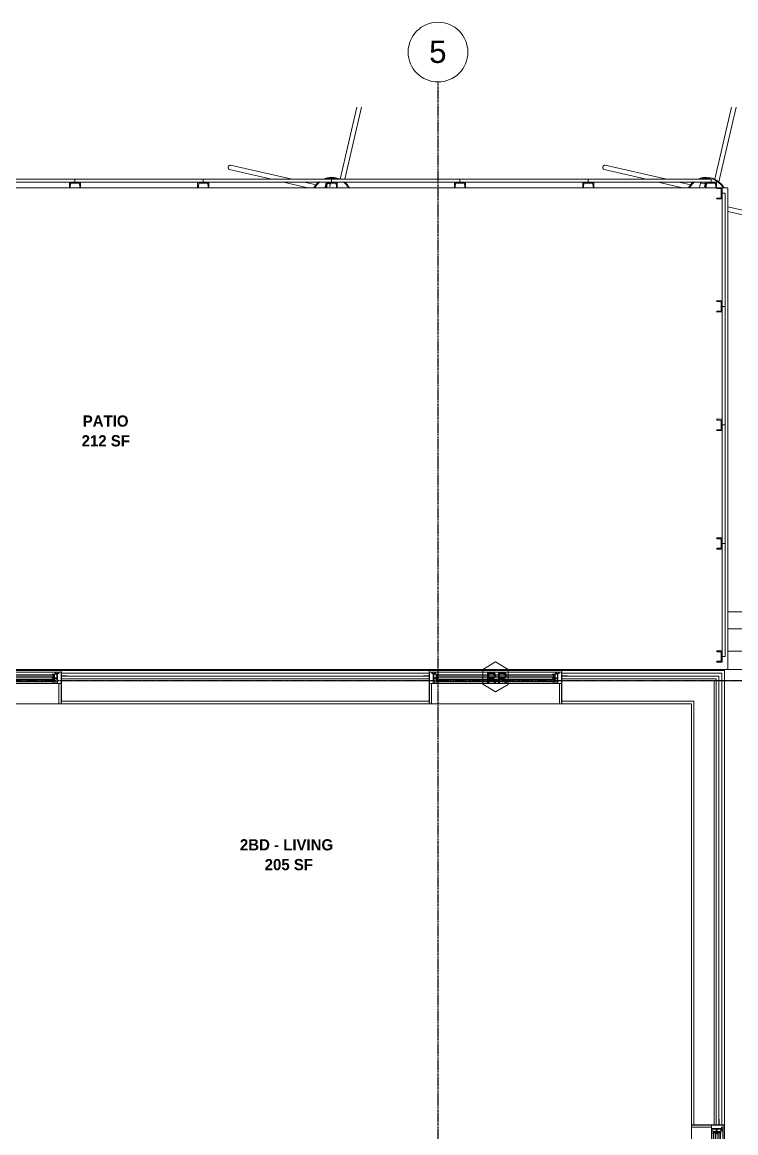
# Model space of a CAD drawing. Header units: inches. Extents: x -4058 to -1781, y 9814 to 12264.
# Drawn here: x -2284.7 to -2093.6, y 11966.2 to 12263.5 of the extents above; entities that cross this region are included whole.
import ezdxf

# ---------------------------------------------------------------- set-up
doc = ezdxf.new("R2010")
doc.units = ezdxf.units.IN
doc.header["$MEASUREMENT"] = 0
doc.linetypes.add('Dash', pattern=[0.25, 0.125, -0.125])
doc.linetypes.add('Grid Line 1_2_', pattern=[0.875, 0.5, -0.125, 0.125, -0.125])
for name, color, linetype, lineweight in [('0-1', 7, 'Continuous', 5), ('0-2', 7, 'Continuous', 9), ('0-3', 165, 'Continuous', 5), ('A-AREA-IDEN', 2, 'Continuous', 9), ('A-DETL-GENF-HDLN-1', 7, 'Dash', 9), ('A-DETL-GENF-HDLN-2', 1, 'Continuous', 18), ('A-FLOR-1', 7, 'Continuous', 9), ('A-GLAZ', 151, 'Continuous', 18), ('A-GLAZ-1', 10, 'Continuous', 30), ('A-GLAZ-2', 7, 'Continuous', 9), ('A-GLAZ-CURT-1', 7, 'Continuous', 9), ('A-GLAZ-CWMG-1', 7, 'Continuous', 9), ('A-GLAZ-IDEN', 152, 'Continuous', 9), ('A-WALL-1', 7, 'Continuous', 9), ('A-WALL-2', 250, 'Continuous', 18), ('S-FNDN-1', 7, 'Continuous', 9), ('S-GRID-1', 1, 'Grid Line 1_2_', 30), ('S-GRID-IDEN', 1, 'Continuous', 9), ('S-GRID-IDEN-1', 147, 'Continuous', 9)]:
    doc.layers.add(name, color=color, linetype=linetype, lineweight=lineweight)
doc.styles.add('Arial_1', font='arial.ttf', dxfattribs={"height": 6})
doc.styles.add('Century Gothic_B_1', font='GOTHICB.TTF', dxfattribs={"height": 3})

# ---------------------------------------------------------------- blocks, each defined once
blk = doc.blocks.new('Window-Double_Hung-Marvin-Essential - 2-WIDE _TEMP ALL LOW_ ESDH3066-3454284-UNIT PLANS - 1ST FLOOR')
at = {"layer": 'A-DETL-GENF-HDLN-1'}
blk.add_line((16.1, -3.97), (-16.5, -3.97), dxfattribs=at)
at = {"layer": 'A-DETL-GENF-HDLN-2'}
for p, q in [((-17.13, 4.44), (-17.75, 4.44)), ((-17.13, -0.91), (-17.13, 4.44)), ((17.12, 4.44), (17.75, 4.44)), ((17.12, 4.44), (17.12, -0.91)), ((-19.25, -2.98), (-19.25, -2.94)), ((-19.25, -2.94), (-17.9, -2.94)), ((-17.9, -2.94), (-17.9, -2.83)), ((-17.9, -2.83), (-17.75, -2.83)), ((-16.72, -0.94), (-17.75, -0.94)), ((-17.75, -4.03), (-17.75, -0.94)), ((-16.72, -3.52), (-16.72, -0.94)), ((-16.56, -1.28), (-15.34, -1.28)), ((-16.56, -1.28), (-16.56, -2.22)), ((-15.34, -2.22), (-16.56, -2.22)), ((-16.56, -2.5), (-15.34, -2.5)), ((-16.56, -2.5), (-16.56, -3.44)), ((-15.28, -1.4), (-15.94, -1.4)), ((-15.94, -1.4), (-15.94, -2.12)), ((-15.94, -2.12), (-15.28, -2.12)), ((-15.28, -2.62), (-15.94, -2.62)), ((-15.94, -2.62), (-15.94, -3.34)), ((-15.84, -1.41), (-15.84, -2.1)), ((-15.84, -2.63), (-15.84, -3.32)), ((-15.54, -1.54), (-15.54, -1.98)), ((-15.54, -2.76), (-15.54, -3.2)), ((-15.34, -1.28), (-15.28, -1.34)), ((-15.34, -2.22), (-15.28, -2.16)), ((-15.34, -2.5), (-15.28, -2.56)), ((-15.28, -1.34), (-15.28, -1.4)), ((-15.28, -2.12), (-15.28, -2.16)), ((-15.28, -2.56), (-15.28, -2.62)), ((15.34, -1.28), (15.28, -1.34)), ((15.28, -1.34), (15.28, -1.4)), ((15.28, -1.4), (15.94, -1.4)), ((15.28, -2.12), (15.28, -2.16)), ((15.94, -2.12), (15.28, -2.12)), ((15.34, -2.22), (15.28, -2.16)), ((15.34, -2.5), (15.28, -2.56)), ((15.28, -2.56), (15.28, -2.62)), ((15.28, -2.62), (15.94, -2.62)), ((16.56, -1.28), (15.34, -1.28)), ((15.34, -2.22), (16.56, -2.22)), ((16.56, -2.5), (15.34, -2.5)), ((15.54, -1.54), (15.54, -1.98)), ((15.54, -2.76), (15.54, -3.2)), ((15.84, -1.41), (15.84, -2.1)), ((15.84, -2.63), (15.84, -3.32)), ((15.94, -1.4), (15.94, -2.12)), ((15.94, -2.62), (15.94, -3.34)), ((16.56, -1.28), (16.56, -2.22)), ((16.56, -2.5), (16.56, -3.44)), ((16.72, -3.52), (16.72, -0.94)), ((16.72, -0.94), (17.75, -0.94)), ((17.75, -4.03), (17.75, -0.94)), ((17.9, -2.83), (17.75, -2.83)), ((17.9, -2.94), (17.9, -2.83)), ((19.25, -2.94), (17.9, -2.94)), ((19.25, -2.98), (19.25, -2.94)), ((-17.75, -2.98), (-19.25, -2.98)), ((-17.75, -4.03), (-17.16, -4.03)), ((-17.08, -3.62), (-17.16, -4.03)), ((-17.08, -3.62), (-16.19, -3.62)), ((-16.85, -4), (-16.85, -3.62)), ((-16.3, -4), (-16.85, -4)), ((-16.38, -3.52), (-16.72, -3.52)), ((-15.34, -3.44), (-16.56, -3.44)), ((-16.38, -3.62), (-16.38, -3.52)), ((-16.18, -3.76), (-16.3, -3.76)), ((-16.3, -3.76), (-16.3, -4)), ((-16.19, -3.62), (-16.19, -3.72)), ((-16.19, -3.72), (-16.1, -3.72)), ((-16.18, -3.97), (-16.18, -3.76)), ((-16.18, -3.97), (-16.1, -3.97)), ((-16.1, -3.72), (-16.1, -3.97)), ((-15.94, -3.34), (-15.28, -3.34)), ((-15.34, -3.44), (-15.28, -3.38)), ((-15.28, -3.34), (-15.28, -3.38)), ((15.28, -3.34), (15.28, -3.38)), ((15.94, -3.34), (15.28, -3.34)), ((15.34, -3.44), (15.28, -3.38)), ((15.34, -3.44), (16.56, -3.44)), ((16.19, -3.72), (16.1, -3.72)), ((16.1, -3.72), (16.1, -3.97)), ((16.18, -3.97), (16.1, -3.97)), ((16.18, -3.97), (16.18, -3.76)), ((16.18, -3.76), (16.3, -3.76)), ((17.08, -3.62), (16.19, -3.62)), ((16.19, -3.62), (16.19, -3.72)), ((16.3, -3.76), (16.3, -4)), ((16.3, -4), (16.85, -4)), ((16.38, -3.62), (16.38, -3.52)), ((16.38, -3.52), (16.72, -3.52)), ((16.85, -4), (16.85, -3.62)), ((17.08, -3.62), (17.16, -4.03)), ((17.75, -4.03), (17.16, -4.03)), ((17.75, -2.98), (19.25, -2.98))]:
    blk.add_line(p, q, dxfattribs=at)
at = {"layer": 'A-GLAZ'}
for p, q in [((15.84, -1.41), (-15.84, -1.41)), ((15.84, -1.54), (-15.84, -1.54)), ((15.84, -1.98), (-15.84, -1.98)), ((15.84, -2.1), (-15.84, -2.1)), ((15.84, -2.63), (-15.84, -2.63)), ((15.84, -2.76), (-15.84, -2.76)), ((15.84, -3.2), (-15.84, -3.2)), ((15.84, -3.32), (-15.84, -3.32))]:
    blk.add_line(p, q, dxfattribs=at)
at = {"layer": 'A-GLAZ-1'}
for p, q in [((-17.75, -0.91), (-17.75, 4.44)), ((17.75, 4.44), (17.75, -0.91)), ((-17.75, -4.03), (-17.75, -0.94)), ((17.75, -0.94), (17.75, -4.03))]:
    blk.add_line(p, q, dxfattribs=at)
at = {"layer": 'A-GLAZ-2'}
for p, q in [((-17.75, 4.44), (17.75, 4.44)), ((-17.75, -0.94), (17.75, -0.94)), ((17.75, -4.03), (-17.75, -4.03))]:
    blk.add_line(p, q, dxfattribs=at)
blk = doc.blocks.new('Basic Wall _ 3_ XPS - ___-2578962-UNIT PLANS - 1ST FLOOR')
at = {"layer": 'S-FNDN-1'}
for p, q in [((-2095.7, 12105.69), (-1999.32, 12105.69)), ((-2095.7, 12101.1), (-1999.32, 12101.1)), ((-2095.7, 12095.13), (-1999.32, 12095.13))]:
    blk.add_line(p, q, dxfattribs=at)
blk = doc.blocks.new('Window-Double_Hung-Marvin-Essential - 1-WIDE _TEMP LOWER_ ESDH3066-3454275-UNIT PLANS - 1ST FLOOR')
at = {"layer": 'A-DETL-GENF-HDLN-1'}
blk.add_line((16.1, 3.97), (-16.5, 3.97), dxfattribs=at)
at = {"layer": 'A-DETL-GENF-HDLN-2'}
for p, q in [((-19.25, 2.98), (-19.25, 2.94)), ((-17.75, 2.98), (-19.25, 2.98)), ((-17.75, 4.03), (-17.16, 4.03)), ((-17.75, 4.03), (-17.75, 0.94)), ((-17.08, 3.62), (-17.16, 4.03)), ((-17.08, 3.62), (-16.19, 3.62)), ((-16.85, 4), (-16.85, 3.62)), ((-16.3, 4), (-16.85, 4)), ((-16.38, 3.52), (-16.72, 3.52)), ((-16.72, 3.52), (-16.72, 0.94)), ((-15.34, 3.44), (-16.56, 3.44)), ((-16.56, 2.5), (-16.56, 3.44)), ((-16.38, 3.62), (-16.38, 3.52)), ((-16.3, 3.76), (-16.3, 4)), ((-16.18, 3.76), (-16.3, 3.76)), ((-16.19, 3.72), (-16.1, 3.72)), ((-16.19, 3.62), (-16.19, 3.72)), ((-16.18, 3.97), (-16.1, 3.97)), ((-16.18, 3.97), (-16.18, 3.76)), ((-16.1, 3.72), (-16.1, 3.97)), ((-15.94, 2.62), (-15.94, 3.34)), ((-15.94, 3.34), (-15.28, 3.34)), ((-15.84, 2.63), (-15.84, 3.32)), ((-15.54, 2.76), (-15.54, 3.2)), ((-15.34, 3.44), (-15.28, 3.38)), ((-15.28, 3.34), (-15.28, 3.38)), ((15.34, 3.44), (15.28, 3.38)), ((15.28, 3.34), (15.28, 3.38)), ((15.94, 3.34), (15.28, 3.34)), ((15.34, 3.44), (16.56, 3.44)), ((15.54, 2.76), (15.54, 3.2)), ((15.84, 2.63), (15.84, 3.32)), ((15.94, 2.62), (15.94, 3.34)), ((16.18, 3.97), (16.1, 3.97)), ((16.1, 3.72), (16.1, 3.97)), ((16.19, 3.72), (16.1, 3.72)), ((16.18, 3.97), (16.18, 3.76)), ((16.18, 3.76), (16.3, 3.76)), ((16.19, 3.62), (16.19, 3.72)), ((17.08, 3.62), (16.19, 3.62)), ((16.3, 3.76), (16.3, 4)), ((16.3, 4), (16.85, 4)), ((16.38, 3.62), (16.38, 3.52)), ((16.38, 3.52), (16.72, 3.52)), ((16.56, 2.5), (16.56, 3.44)), ((16.72, 3.52), (16.72, 0.94)), ((16.85, 4), (16.85, 3.62)), ((17.08, 3.62), (17.16, 4.03)), ((17.75, 4.03), (17.16, 4.03)), ((17.75, 4.03), (17.75, 0.94)), ((17.75, 2.98), (19.25, 2.98)), ((19.25, 2.98), (19.25, 2.94)), ((-19.25, 2.94), (-17.9, 2.94)), ((-17.9, 2.94), (-17.9, 2.83)), ((-17.9, 2.83), (-17.75, 2.83)), ((-16.72, 0.94), (-17.75, 0.94)), ((-17.13, 0.91), (-17.13, -4.44)), ((-16.56, 2.5), (-15.34, 2.5)), ((-15.34, 2.22), (-16.56, 2.22)), ((-16.56, 1.28), (-16.56, 2.22)), ((-16.56, 1.28), (-15.34, 1.28)), ((-15.28, 2.62), (-15.94, 2.62)), ((-15.94, 1.4), (-15.94, 2.12)), ((-15.94, 2.12), (-15.28, 2.12)), ((-15.28, 1.4), (-15.94, 1.4)), ((-15.84, 1.41), (-15.84, 2.1)), ((-15.54, 1.54), (-15.54, 1.98)), ((-15.34, 2.5), (-15.28, 2.56)), ((-15.34, 2.22), (-15.28, 2.16)), ((-15.34, 1.28), (-15.28, 1.34)), ((-15.28, 2.56), (-15.28, 2.62)), ((-15.28, 2.12), (-15.28, 2.16)), ((-15.28, 1.34), (-15.28, 1.4)), ((15.28, 2.56), (15.28, 2.62)), ((15.28, 2.62), (15.94, 2.62)), ((15.34, 2.5), (15.28, 2.56)), ((15.34, 2.22), (15.28, 2.16)), ((15.28, 2.12), (15.28, 2.16)), ((15.94, 2.12), (15.28, 2.12)), ((15.28, 1.34), (15.28, 1.4)), ((15.28, 1.4), (15.94, 1.4)), ((15.34, 1.28), (15.28, 1.34)), ((16.56, 2.5), (15.34, 2.5)), ((15.34, 2.22), (16.56, 2.22)), ((16.56, 1.28), (15.34, 1.28)), ((15.54, 1.54), (15.54, 1.98)), ((15.84, 1.41), (15.84, 2.1)), ((15.94, 1.4), (15.94, 2.12)), ((16.56, 1.28), (16.56, 2.22)), ((16.72, 0.94), (17.75, 0.94)), ((17.12, -4.44), (17.12, 0.91)), ((17.9, 2.83), (17.75, 2.83)), ((17.9, 2.94), (17.9, 2.83)), ((19.25, 2.94), (17.9, 2.94)), ((-17.13, -4.44), (-17.75, -4.44)), ((17.12, -4.44), (17.75, -4.44))]:
    blk.add_line(p, q, dxfattribs=at)
at = {"layer": 'A-GLAZ'}
for p, q in [((15.84, 3.32), (-15.84, 3.32)), ((15.84, 3.2), (-15.84, 3.2)), ((15.84, 2.76), (-15.84, 2.76)), ((15.84, 2.63), (-15.84, 2.63)), ((15.84, 2.1), (-15.84, 2.1)), ((15.84, 1.98), (-15.84, 1.98)), ((15.84, 1.54), (-15.84, 1.54)), ((15.84, 1.41), (-15.84, 1.41))]:
    blk.add_line(p, q, dxfattribs=at)
at = {"layer": 'A-GLAZ-1'}
for p, q in [((-17.75, 4.03), (-17.75, 0.94)), ((17.75, 0.94), (17.75, 4.03)), ((-17.75, 0.91), (-17.75, -4.44)), ((17.75, -4.44), (17.75, 0.91))]:
    blk.add_line(p, q, dxfattribs=at)
at = {"layer": 'A-GLAZ-2'}
for p, q in [((17.75, 4.03), (-17.75, 4.03)), ((-17.75, 0.94), (17.75, 0.94)), ((-17.75, -4.44), (17.75, -4.44))]:
    blk.add_line(p, q, dxfattribs=at)
blk = doc.blocks.new('Horizontal_Siding - Horizontal_Siding-2852189-UNIT PLANS - 1ST FLOOR')
at = {"layer": 'A-GLAZ-CURT-1'}
for p, q in [((-16.44, 2.25), (16.44, 2.25)), ((-16.44, 1.5), (-16.44, 2.25)), ((14.94, 1.5), (-14.94, 1.5)), ((16.44, 2.25), (16.44, 1.5))]:
    blk.add_line(p, q, dxfattribs=at)
blk = doc.blocks.new('Horizontal_Siding - Horizontal_Siding-2852190-UNIT PLANS - 1ST FLOOR')
at = {"layer": 'A-GLAZ-CURT-1'}
for p, q in [((-17.19, 2.25), (17.19, 2.25)), ((-17.19, 1.5), (-17.19, 2.25)), ((15.69, 1.5), (-15.69, 1.5)), ((17.19, 2.25), (17.19, 1.5))]:
    blk.add_line(p, q, dxfattribs=at)
blk = doc.blocks.new('Rectangular Mullion - RAILING POST-2666422-UNIT PLANS - 1ST FLOOR')
at = {"layer": 'A-GLAZ-CWMG-1'}
for p, q in [((-1.5, -1.5), (-1.5, 0)), ((1.5, 0), (1.5, -1.5)), ((1.5, -1.5), (-1.5, -1.5)), ((-1.29, -0.21), (-1.22, -1.18)), ((-1.22, -1.18), (1.22, -1.18)), ((1.22, -1.18), (1.29, -0.21))]:
    blk.add_line(p, q, dxfattribs=at)
for centre, radius, start, end in [((-1.5, -0.21), 0.211, 359.472, 90), ((1.5, -0.21), 0.21, 90, 180.528)]:
    blk.add_arc(centre, radius, start, end, dxfattribs=at)
blk = doc.blocks.new('Rectangular Mullion - RAILING POST-2680134-UNIT PLANS - 1ST FLOOR')
at = {"layer": 'A-GLAZ-CWMG-1'}
for p, q in [((-3, -1.5), (-3, 0)), ((0, 0), (0, -1.5)), ((0, -1.5), (-3, -1.5)), ((-2.79, -0.21), (-2.72, -1.18)), ((-2.72, -1.18), (-0.28, -1.18)), ((-0.28, -1.18), (-0.21, -0.21))]:
    blk.add_line(p, q, dxfattribs=at)
for centre, start, end in [((-3, -0.21), 359.472, 90), ((0, -0.21), 90, 180.528)]:
    blk.add_arc(centre, 0.21, start, end, dxfattribs=at)
blk = doc.blocks.new('Horizontal_Siding - Horizontal_Siding-2852019-UNIT PLANS - 1ST FLOOR')
at = {"layer": 'A-GLAZ-CURT-1'}
for p, q in [((-15.13, 2.25), (15.13, 2.25)), ((-15.13, 1.5), (-15.13, 2.25)), ((13.63, 1.5), (-13.63, 1.5)), ((15.13, 2.25), (15.13, 1.5))]:
    blk.add_line(p, q, dxfattribs=at)
blk = doc.blocks.new('Horizontal_Siding - Horizontal_Siding-2852020-UNIT PLANS - 1ST FLOOR')
at = {"layer": 'A-GLAZ-CURT-1'}
for p, q in [((-15.87, 2.25), (15.87, 2.25)), ((-15.87, 1.5), (-15.87, 2.25)), ((14.37, 1.5), (-14.37, 1.5)), ((15.87, 2.25), (15.87, 1.5))]:
    blk.add_line(p, q, dxfattribs=at)
blk = doc.blocks.new('Rectangular Mullion - RAILING POST-2806288-UNIT PLANS - 1ST FLOOR')
at = {"layer": 'A-GLAZ-CWMG-1'}
for p, q in [((-3, 0), (-3, -1.5)), ((0, -1.5), (0, 0)), ((-3, -1.5), (0, -1.5)), ((-2.72, -1.18), (-2.79, -0.21)), ((-0.28, -1.18), (-2.72, -1.18)), ((-0.21, -0.21), (-0.28, -1.18))]:
    blk.add_line(p, q, dxfattribs=at)
for centre, radius, start, end in [((-3, -0.21), 0.211, 359.472, 90), ((0, -0.21), 0.21, 90, 180.528)]:
    blk.add_arc(centre, radius, start, end, dxfattribs=at)
blk = doc.blocks.new('Window-Double_Hung-Marvin-Essential - 1-WIDE _TEMP ALL_ ESDH3066-3454280-UNIT PLANS - 1ST FLOOR')
at = {"layer": 'A-DETL-GENF-HDLN-1'}
blk.add_line((16.1, -3.97), (-16.5, -3.97), dxfattribs=at)
at = {"layer": 'A-DETL-GENF-HDLN-2'}
for p, q in [((-17.13, 4.44), (-17.75, 4.44)), ((-17.13, -0.91), (-17.13, 4.44)), ((17.12, 4.44), (17.75, 4.44)), ((17.12, 4.44), (17.12, -0.91)), ((-19.25, -2.98), (-19.25, -2.94)), ((-19.25, -2.94), (-17.9, -2.94)), ((-17.9, -2.94), (-17.9, -2.83)), ((-17.9, -2.83), (-17.75, -2.83)), ((-16.72, -0.94), (-17.75, -0.94)), ((-17.75, -4.03), (-17.75, -0.94)), ((-16.72, -3.52), (-16.72, -0.94)), ((-16.56, -1.28), (-15.34, -1.28)), ((-16.56, -1.28), (-16.56, -2.22)), ((-15.34, -2.22), (-16.56, -2.22)), ((-16.56, -2.5), (-15.34, -2.5)), ((-16.56, -2.5), (-16.56, -3.44)), ((-15.28, -1.4), (-15.94, -1.4)), ((-15.94, -1.4), (-15.94, -2.12)), ((-15.94, -2.12), (-15.28, -2.12)), ((-15.28, -2.62), (-15.94, -2.62)), ((-15.94, -2.62), (-15.94, -3.34)), ((-15.84, -1.41), (-15.84, -2.1)), ((-15.84, -2.63), (-15.84, -3.32)), ((-15.54, -1.54), (-15.54, -1.98)), ((-15.54, -2.76), (-15.54, -3.2)), ((-15.34, -1.28), (-15.28, -1.34)), ((-15.34, -2.22), (-15.28, -2.16)), ((-15.34, -2.5), (-15.28, -2.56)), ((-15.28, -1.34), (-15.28, -1.4)), ((-15.28, -2.12), (-15.28, -2.16)), ((-15.28, -2.56), (-15.28, -2.62)), ((15.34, -1.28), (15.28, -1.34)), ((15.28, -1.34), (15.28, -1.4)), ((15.28, -1.4), (15.94, -1.4)), ((15.28, -2.12), (15.28, -2.16)), ((15.94, -2.12), (15.28, -2.12)), ((15.34, -2.22), (15.28, -2.16)), ((15.34, -2.5), (15.28, -2.56)), ((15.28, -2.56), (15.28, -2.62)), ((15.28, -2.62), (15.94, -2.62)), ((16.56, -1.28), (15.34, -1.28)), ((15.34, -2.22), (16.56, -2.22)), ((16.56, -2.5), (15.34, -2.5)), ((15.54, -1.54), (15.54, -1.98)), ((15.54, -2.76), (15.54, -3.2)), ((15.84, -1.41), (15.84, -2.1)), ((15.84, -2.63), (15.84, -3.32)), ((15.94, -1.4), (15.94, -2.12)), ((15.94, -2.62), (15.94, -3.34)), ((16.56, -1.28), (16.56, -2.22)), ((16.56, -2.5), (16.56, -3.44)), ((16.72, -3.52), (16.72, -0.94)), ((16.72, -0.94), (17.75, -0.94)), ((17.75, -4.03), (17.75, -0.94)), ((17.9, -2.83), (17.75, -2.83)), ((17.9, -2.94), (17.9, -2.83)), ((19.25, -2.94), (17.9, -2.94)), ((19.25, -2.98), (19.25, -2.94)), ((-17.75, -2.98), (-19.25, -2.98)), ((-17.75, -4.03), (-17.16, -4.03)), ((-17.08, -3.62), (-17.16, -4.03)), ((-17.08, -3.62), (-16.19, -3.62)), ((-16.85, -4), (-16.85, -3.62)), ((-16.3, -4), (-16.85, -4)), ((-16.38, -3.52), (-16.72, -3.52)), ((-15.34, -3.44), (-16.56, -3.44)), ((-16.38, -3.62), (-16.38, -3.52)), ((-16.18, -3.76), (-16.3, -3.76)), ((-16.3, -3.76), (-16.3, -4)), ((-16.19, -3.62), (-16.19, -3.72)), ((-16.19, -3.72), (-16.1, -3.72)), ((-16.18, -3.97), (-16.18, -3.76)), ((-16.18, -3.97), (-16.1, -3.97)), ((-16.1, -3.72), (-16.1, -3.97)), ((-15.94, -3.34), (-15.28, -3.34)), ((-15.34, -3.44), (-15.28, -3.38)), ((-15.28, -3.34), (-15.28, -3.38)), ((15.28, -3.34), (15.28, -3.38)), ((15.94, -3.34), (15.28, -3.34)), ((15.34, -3.44), (15.28, -3.38)), ((15.34, -3.44), (16.56, -3.44)), ((16.19, -3.72), (16.1, -3.72)), ((16.1, -3.72), (16.1, -3.97)), ((16.18, -3.97), (16.1, -3.97)), ((16.18, -3.97), (16.18, -3.76)), ((16.18, -3.76), (16.3, -3.76)), ((17.08, -3.62), (16.19, -3.62)), ((16.19, -3.62), (16.19, -3.72)), ((16.3, -3.76), (16.3, -4)), ((16.3, -4), (16.85, -4)), ((16.38, -3.62), (16.38, -3.52)), ((16.38, -3.52), (16.72, -3.52)), ((16.85, -4), (16.85, -3.62)), ((17.08, -3.62), (17.16, -4.03)), ((17.75, -4.03), (17.16, -4.03)), ((17.75, -2.98), (19.25, -2.98))]:
    blk.add_line(p, q, dxfattribs=at)
at = {"layer": 'A-GLAZ'}
for p, q in [((15.84, -1.41), (-15.84, -1.41)), ((15.84, -1.54), (-15.84, -1.54)), ((15.84, -1.98), (-15.84, -1.98)), ((15.84, -2.1), (-15.84, -2.1)), ((15.84, -2.63), (-15.84, -2.63)), ((15.84, -2.76), (-15.84, -2.76)), ((15.84, -3.2), (-15.84, -3.2)), ((15.84, -3.32), (-15.84, -3.32))]:
    blk.add_line(p, q, dxfattribs=at)
at = {"layer": 'A-GLAZ-1'}
for p, q in [((-17.75, -0.91), (-17.75, 4.44)), ((17.75, 4.44), (17.75, -0.91)), ((-17.75, -4.03), (-17.75, -0.94)), ((17.75, -0.94), (17.75, -4.03))]:
    blk.add_line(p, q, dxfattribs=at)
at = {"layer": 'A-GLAZ-2'}
for p, q in [((-17.75, 4.44), (17.75, 4.44)), ((-17.75, -0.94), (17.75, -0.94)), ((17.75, -4.03), (-17.75, -4.03)), ((17.75, -4.44), (19.62, -4.44)), ((17.75, -4.5), (17.75, -4.44)), ((19.62, -4.5), (17.75, -4.5)), ((19.62, -4.44), (19.62, -4.5))]:
    blk.add_line(p, q, dxfattribs=at)
blk = doc.blocks.new('CTR - 1st Phase - Shell_rvt-1-UNIT PLANS - 1ST FLOOR')
at = {"layer": 'A-FLOR-1'}
for p, q in [((-2098.7, 12219.19), (-2304.95, 12219.19)), ((-2095.7, 12219.19), (-2097.2, 12219.19)), ((-2095.7, 12090.19), (-2095.7, 12219.19))]:
    blk.add_line(p, q, dxfattribs=at)
at = {"layer": 'A-WALL-1'}
for p, q in [((-2309.72, 12089.94), (-2274.22, 12089.94)), ((-2175.67, 12089.94), (-2274.22, 12089.94)), ((-2274.22, 12089.94), (-2274.22, 12089.53)), ((-2175.67, 12089.53), (-2175.67, 12089.94)), ((-2175.67, 12089.94), (-2140.17, 12089.94)), ((-2105.45, 12089.94), (-2140.17, 12089.94)), ((-2140.17, 12089.94), (-2140.17, 12089.53)), ((-2097.32, 12089.94), (-2105.45, 12089.94)), ((-2096.57, 12089.94), (-2097.32, 12089.94)), ((-2096.57, 11968.34), (-2096.57, 12089.94)), ((-2274.22, 12086.44), (-2274.22, 12086.41)), ((-2175.67, 12086.41), (-2175.67, 12086.44)), ((-2140.17, 12086.44), (-2140.17, 12086.41)), ((-2274.22, 12081.06), (-2175.67, 12081.06)), ((-2140.17, 12081.06), (-2105.45, 12081.06)), ((-2105.45, 12081.06), (-2105.45, 11968.34)), ((-2100.1, 11968.34), (-2100.07, 11968.34)), ((-2096.98, 11968.34), (-2096.57, 11968.34)), ((-2096.57, 11968.34), (-2096.57, 11932.84))]:
    blk.add_line(p, q, dxfattribs=at)
at = {"layer": 'A-WALL-2'}
for p, q in [((-2274.22, 12089.19), (-2175.67, 12089.19)), ((-2140.17, 12089.19), (-2105.45, 12089.19)), ((-2105.45, 12089.19), (-2098.07, 12089.19)), ((-2098.07, 12089.19), (-2097.32, 12089.19)), ((-2097.32, 12089.19), (-2097.32, 11968.34)), ((-2274.22, 12088.44), (-2175.67, 12088.44)), ((-2274.22, 12087.69), (-2175.67, 12087.69)), ((-2274.22, 12087.19), (-2175.67, 12087.19)), ((-2140.17, 12088.44), (-2105.45, 12088.44)), ((-2140.17, 12087.69), (-2105.45, 12087.69)), ((-2140.17, 12087.19), (-2105.45, 12087.19)), ((-2105.45, 12088.44), (-2098.82, 12088.44)), ((-2105.45, 12087.69), (-2099.32, 12087.69)), ((-2105.45, 12087.19), (-2104.82, 12087.19)), ((-2104.82, 12087.19), (-2099.32, 12087.19)), ((-2099.32, 12087.69), (-2098.82, 12087.69)), ((-2099.32, 12087.19), (-2099.32, 11968.34)), ((-2098.82, 12088.44), (-2098.07, 12088.44)), ((-2098.82, 12087.69), (-2098.82, 11968.34)), ((-2098.07, 12088.44), (-2098.07, 11968.34)), ((-2274.22, 12081.69), (-2175.67, 12081.69)), ((-2140.17, 12081.69), (-2105.45, 12081.69)), ((-2105.45, 12081.69), (-2104.82, 12081.69)), ((-2104.82, 12081.69), (-2104.82, 11968.34))]:
    blk.add_line(p, q, dxfattribs=at)
at = {"layer": 'S-FNDN-1'}
for p, q in [((-2692.57, 12090.19), (-1997.07, 12090.19)), ((-1994.32, 12087.19), (-2096.57, 12087.19))]:
    blk.add_line(p, q, dxfattribs=at)
at = {"layer": '0-2'}
for name, p in [('Horizontal_Siding - Horizontal_Siding-2852189-UNIT PLANS - 1ST FLOOR', (-2287.01, 12219.19)), ('Horizontal_Siding - Horizontal_Siding-2852190-UNIT PLANS - 1ST FLOOR', (-2253.39, 12219.19)), ('Horizontal_Siding - Horizontal_Siding-2852190-UNIT PLANS - 1ST FLOOR', (-2219.01, 12219.19)), ('Horizontal_Siding - Horizontal_Siding-2852190-UNIT PLANS - 1ST FLOOR', (-2184.64, 12219.19)), ('Horizontal_Siding - Horizontal_Siding-2852190-UNIT PLANS - 1ST FLOOR', (-2150.26, 12219.19)), ('Horizontal_Siding - Horizontal_Siding-2852189-UNIT PLANS - 1ST FLOOR', (-2116.64, 12219.19)), ('Basic Wall _ 3_ XPS - ___-2578962-UNIT PLANS - 1ST FLOOR', (0, 0)), ('Window-Double_Hung-Marvin-Essential - 1-WIDE _TEMP LOWER_ ESDH3066-3454275-UNIT PLANS - 1ST FLOOR', (-2157.92, 12085.5))]:
    blk.add_blockref(name, p, dxfattribs=at)
at = {"layer": '0-2', "extrusion": (0, 0, -1)}
for name, p, rotation in [('Rectangular Mullion - RAILING POST-2666422-UNIT PLANS - 1ST FLOOR', (2270.57, 12219.19), 180), ('Rectangular Mullion - RAILING POST-2666422-UNIT PLANS - 1ST FLOOR', (2236.2, 12219.19), 180), ('Rectangular Mullion - RAILING POST-2666422-UNIT PLANS - 1ST FLOOR', (2201.82, 12219.19), 180), ('Rectangular Mullion - RAILING POST-2666422-UNIT PLANS - 1ST FLOOR', (2167.45, 12219.19), 180), ('Rectangular Mullion - RAILING POST-2666422-UNIT PLANS - 1ST FLOOR', (2133.07, 12219.19), 180), ('Rectangular Mullion - RAILING POST-2680134-UNIT PLANS - 1ST FLOOR', (2098.7, 12219.19), 180), ('Rectangular Mullion - RAILING POST-2666422-UNIT PLANS - 1ST FLOOR', (2098.7, 12187.44), 270.000000000001), ('Rectangular Mullion - RAILING POST-2666422-UNIT PLANS - 1ST FLOOR', (2098.7, 12155.69), 270.000000000001), ('Rectangular Mullion - RAILING POST-2666422-UNIT PLANS - 1ST FLOOR', (2098.7, 12123.94), 270.000000000001), ('Rectangular Mullion - RAILING POST-2680134-UNIT PLANS - 1ST FLOOR', (2098.7, 12092.19), 270.000000000001)]:
    blk.add_blockref(name, p, dxfattribs=dict(at, rotation=rotation))
at = {"layer": '0-2'}
for name, p, rotation in [('Rectangular Mullion - RAILING POST-2806288-UNIT PLANS - 1ST FLOOR', (-2098.7, 12219.19), 89.99999999999902), ('Horizontal_Siding - Horizontal_Siding-2852019-UNIT PLANS - 1ST FLOOR', (-2098.7, 12202.56), 269.999999999999), ('Horizontal_Siding - Horizontal_Siding-2852020-UNIT PLANS - 1ST FLOOR', (-2098.7, 12171.56), 269.999999999999), ('Horizontal_Siding - Horizontal_Siding-2852020-UNIT PLANS - 1ST FLOOR', (-2098.7, 12139.81), 269.999999999999), ('Horizontal_Siding - Horizontal_Siding-2852019-UNIT PLANS - 1ST FLOOR', (-2098.7, 12108.81), 269.999999999999), ('Window-Double_Hung-Marvin-Essential - 1-WIDE _TEMP ALL_ ESDH3066-3454280-UNIT PLANS - 1ST FLOOR', (-2291.97, 12085.5), 180), ('Window-Double_Hung-Marvin-Essential - 2-WIDE _TEMP ALL LOW_ ESDH3066-3454284-UNIT PLANS - 1ST FLOOR', (-2101.01, 11950.59), 89.99999999999882)]:
    blk.add_blockref(name, p, dxfattribs=dict(at, rotation=rotation))
blk = doc.blocks.new('316600 - Special Foundations - Diamond Pier - Generic - 316600 - Special Foundations - Diamond Pier - Generic-V62-UNIT PLANS - 1ST FLOOR')
at = {"layer": 'S-FNDN-1'}
for p, q in [((6.73, 24.2), (2.26, 4.87)), ((3.39, 4.19), (8.02, 24.2)), ((-27.36, 7.46), (-16.14, 4.87)), ((-10.59, 4.87), (-27.08, 8.68)), ((-12.9, 4.12), (-6.41, 2.62)), ((-4.15, 3.38), (-7.35, 4.12)), ((-1.47, 4.12), (-1.77, 2.8)), ((-0.47, 2.87), (-0.23, 3.93)), ((27.36, -7.46), (5.77, -2.47)), ((5.77, -3.75), (27.08, -8.68))]:
    blk.add_line(p, q, dxfattribs=at)
for radius, start, end in [(5.41, 129.8268, 151.0098), (5.21, 127.0125, 149.7497), (5.41, 29.273, 115.0926), (5.21, 30.4651, 109.2843)]:
    blk.add_arc((0, 0), radius, start, end, dxfattribs=at)
for centre, major_axis, start_param, end_param in [((-27.22, 8.07), (0.141, 0.609), 1.570796, 3.141593), ((-27.22, 8.07), (0.141, 0.609), 0, 1.570796), ((-0.81, 4.18), (-0.609, 0.141), 0.414884, 1.570796), ((-0.81, 4.18), (-0.609, 0.141), 1.570796, 3.002938), ((27.22, -8.07), (0.141, 0.609), 3.141593, 4.712389), ((27.22, -8.07), (0.141, 0.609), 4.712389, 6.283185)]:
    blk.add_ellipse(centre, major_axis=major_axis, ratio=0.764544, start_param=start_param, end_param=end_param, dxfattribs=at)
blk = doc.blocks.new('316600 - Special Foundations - Diamond Pier - Generic - 316600 - Special Foundations - Diamond Pier - Generic-V59-UNIT PLANS - 1ST FLOOR')
at = {"layer": 'S-FNDN-1'}
for p, q in [((6.73, 24.2), (2.26, 4.87)), ((3.55, 4.87), (8.02, 24.2)), ((-27.36, 7.46), (-16.14, 4.87)), ((-10.59, 4.87), (-27.08, 8.68)), ((-12.9, 4.12), (-6.41, 2.62)), ((-4.15, 3.38), (-7.35, 4.12)), ((-1.5, 3.98), (-1.77, 2.8)), ((-0.47, 2.87), (-0.26, 3.8))]:
    blk.add_line(p, q, dxfattribs=at)
for radius, start, end in [(5.41, 129.8268, 151.0098), (5.21, 127.0125, 149.7497), (5.41, 65.0422, 115.0926), (5.21, 69.3118, 109.2843), (5.21, 30.4651, 52.255), (5.41, 29.273, 49.9415)]:
    blk.add_arc((0, 0), radius, start, end, dxfattribs=at)
for centre, major_axis, start_param, end_param in [((-27.22, 8.07), (0.141, 0.609), 1.570796, 3.141593), ((-27.22, 8.07), (0.141, 0.609), 0, 1.570796), ((-0.81, 4.18), (-0.609, 0.141), 1.18371, 1.570796), ((-0.81, 4.18), (-0.609, 0.141), 1.570796, 2.547178)]:
    blk.add_ellipse(centre, major_axis=major_axis, ratio=0.764544, start_param=start_param, end_param=end_param, dxfattribs=at)
blk = doc.blocks.new('Grid - Grid Head - Circle-1738874-UNIT PLANS - 1ST FLOOR')
at = {"layer": 'S-GRID-IDEN-1'}
for start, end in [(360, 180), (180, 360)]:
    blk.add_arc((0, 0), 0.25, start, end, dxfattribs=at)
blk = doc.blocks.new('CTR - 1st Phase - Structure_rvt-1-UNIT PLANS - 1ST FLOOR')
at = {"layer": 'S-GRID-1'}
for p, q in [((-2173.32, 9814.03), (-2173.32, 12247.5)), ((-1781.27, 12087.19), (-4041.78, 12087.19))]:
    blk.add_line(p, q, dxfattribs=at)
at = {"layer": '0-2'}
for name, p in [('316600 - Special Foundations - Diamond Pier - Generic - 316600 - Special Foundations - Diamond Pier - Generic-V59-UNIT PLANS - 1ST FLOOR', (-2201.82, 12216.57)), ('316600 - Special Foundations - Diamond Pier - Generic - 316600 - Special Foundations - Diamond Pier - Generic-V62-UNIT PLANS - 1ST FLOOR', (-2101.47, 12216.57))]:
    blk.add_blockref(name, p, dxfattribs=at)
at = {"layer": '0-3', "xscale": 31.99999999999999, "yscale": 31.99999999999999, "zscale": 31.99999999999999}
blk.add_blockref('Grid - Grid Head - Circle-1738874-UNIT PLANS - 1ST FLOOR', (-2173.32, 12255.5), dxfattribs=at)
at = {"layer": 'S-GRID-IDEN', "insert": (-2175.7, 12258.6), "char_height": 6, "width": 5.656, "attachment_point": 1, "style": 'Arial_1'}
blk.add_mtext('5', dxfattribs=at)
blk = doc.blocks.new('Window Tag - ONE-4156801-UNIT PLANS - 1ST FLOOR')
at = {"layer": 'A-GLAZ-IDEN'}
for p, q in [((0, 0.125), (-0.1071, 0.0619)), ((0.107, 0.062), (0, 0.125)), ((-0.1071, 0.0619), (-0.1071, -0.0619)), ((0.107, -0.0624), (0.107, 0.062)), ((-0.1071, -0.0619), (0, -0.125)), ((0, -0.125), (0.107, -0.0624))]:
    blk.add_line(p, q, dxfattribs=at)

msp = doc.modelspace()

# ---------------------------------------------------------------- block references
at = {"layer": '0-1'}
msp.add_blockref('CTR - 1st Phase - Shell_rvt-1-UNIT PLANS - 1ST FLOOR', (0, 0), dxfattribs=at)

# ---------------------------------------------------------------- next in the draw order: block references
msp.add_blockref('CTR - 1st Phase - Structure_rvt-1-UNIT PLANS - 1ST FLOOR', (0, 0), dxfattribs=at)
at = {"layer": 'A-GLAZ-IDEN', "xscale": 31.99999999999999, "yscale": 31.99999999999999, "zscale": 31.99999999999999}
msp.add_blockref('Window Tag - ONE-4156801-UNIT PLANS - 1ST FLOOR', (-2157.92, 12088.23), dxfattribs=at)

# ---------------------------------------------------------------- next in the draw order: texts
at = {"layer": 'A-AREA-IDEN', "char_height": 3, "attachment_point": 1, "style": 'Century Gothic_B_1'}
for s, insert, width in [('PATIO', (-2268.48, 12158.23), 14.645), ('212 SF', (-2268.77, 12152.94), 15.352), ('2BD - LIVING', (-2226.38, 12044.78), 31.411), ('205 SF', (-2219.75, 12039.48), 15.352)]:
    msp.add_mtext(s, dxfattribs=dict(at, insert=insert, width=width))
at = {"layer": 'A-GLAZ-IDEN', "insert": (-2160.44, 12089.52), "char_height": 3, "width": 6.06, "attachment_point": 1, "style": 'Century Gothic_B_1'}
msp.add_mtext('RR', dxfattribs=at)

doc.saveas('drawing.dxf')
